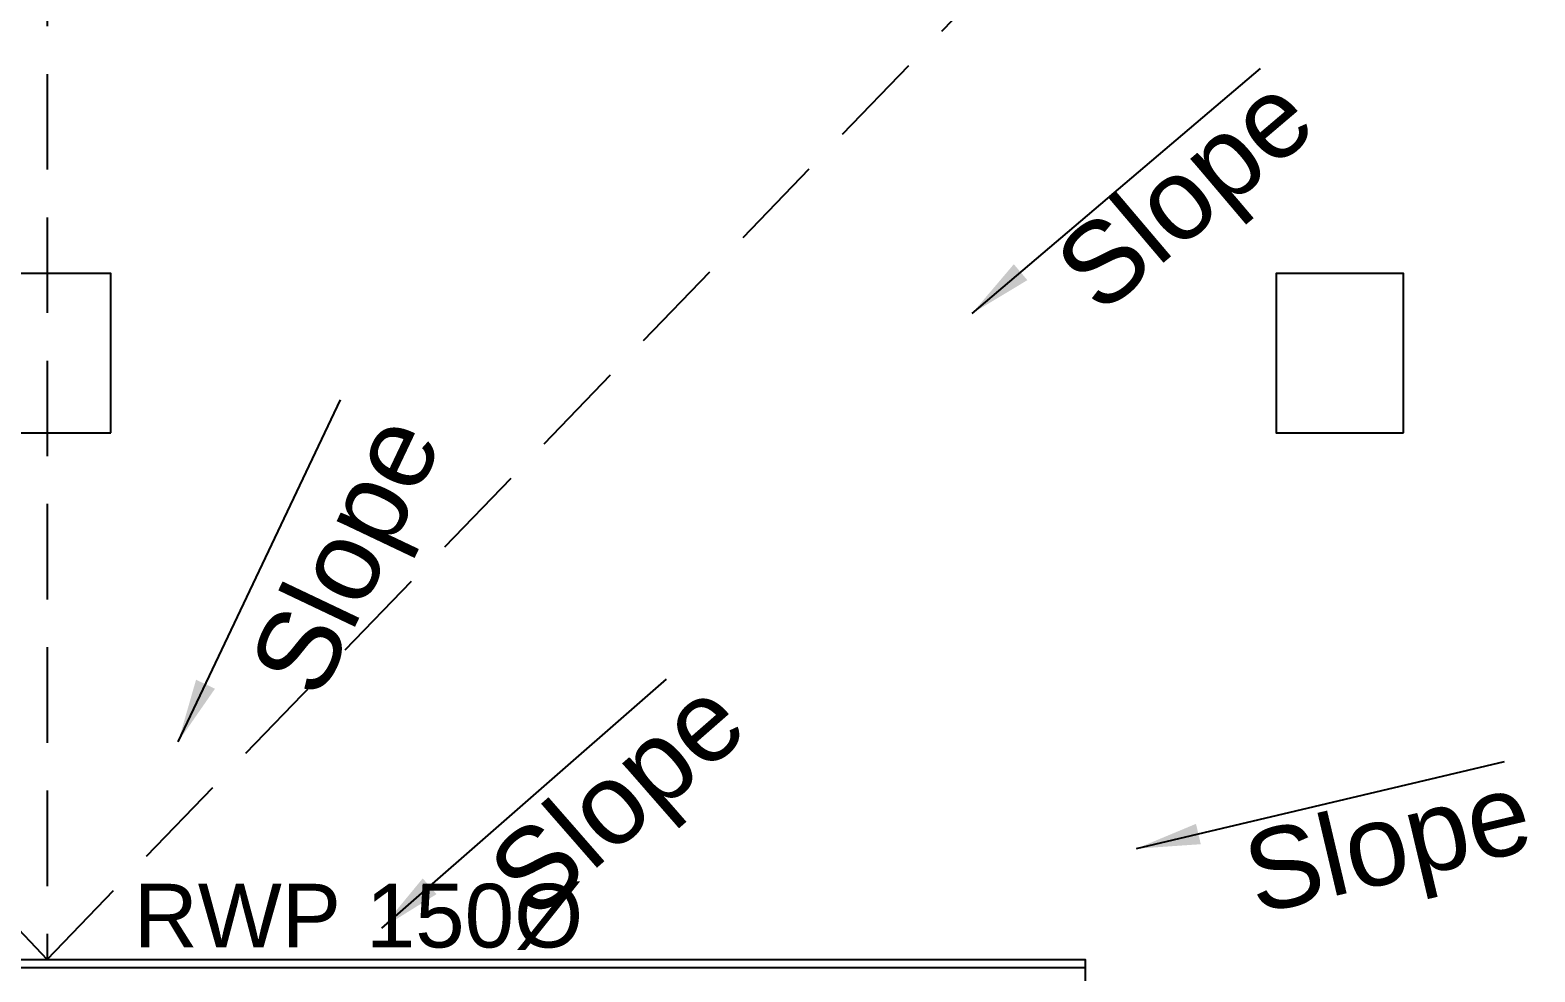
# Model space of a CAD drawing. Extents: x 7897917 to 8423973, y -6487334 to -6173396.
# Drawn here: x 8247464 to 8254558, y -6398130 to -6393694 of the extents above; entities that cross this region are included whole.
import ezdxf

# ---------------------------------------------------------------- set-up
doc = ezdxf.new("R2010")
doc.units = 0
doc.header["$LTSCALE"] = 600
doc.header["$MEASUREMENT"] = 0
doc.linetypes.add('HIDDEN', pattern=[0.375, 0.25, -0.125])
for name, color, linetype in [('A-text', 7, 'CONTINUOUS'), ('LA-column', 3, 'CONTINUOUS'), ('LINE', 8, 'CONTINUOUS'), ('RAINWATER PIPE', 53, 'CONTINUOUS'), ('Ridge', 53, 'CONTINUOUS'), ('S-Col-Hatch', 30, 'CONTINUOUS'), ('Valley', 7, 'CONTINUOUS')]:
    doc.layers.add(name, color=color, linetype=linetype)
doc.styles.add('ARIAL', font='arial.ttf')
doc.styles.add('ROMANS', font='romans.shx')
doc.dimstyles.new('MM', dxfattribs={"dimscale": 0, "dimtxt": 200, "dimasz": 150, "dimexe": 40, "dimexo": 50, "dimgap": 50, "dimtad": 1, "dimdec": 0, "dimzin": 0, "dimdsep": 46, "dimtxsty": 'ROMANS', "dimblk": 'OBLIQUE', "dimcen": 0.09, "dimdle": 40, "dimclrd": 5, "dimclre": 5, "dimclrt": 6, "dimadec": 0, "dimazin": 0, "dimtfac": 1, "dimtdec": 0, "dimtofl": 0, "dimtmove": 0, "dimatfit": 3, "dimfxl": 1, "dimfrac": 2, "dimtolj": 1, "dimtzin": 0, "dimarcsym": 0})

# ---------------------------------------------------------------- blocks, each defined once
blk = doc.blocks.new('A$C2D12074D')
at = {"layer": 'S-Col-Hatch', "color": 8, "linetype": 'Continuous'}
blk.add_line((-18048.1, -37.6, -17.3), (0, -37.6, -17.3), dxfattribs=at)
at = {"layer": 'S-Col-Hatch', "linetype": 'Continuous'}
blk.add_lwpolyline([(-18048.1, 0), (0, 0), (0, -8590.2), (-18048.1, -8590.2)], close=True, dxfattribs=at)

msp = doc.modelspace()

# ---------------------------------------------------------------- linework, layer by layer
at = {"layer": 'LA-column', "color": 8, "elevation": 10.415}
for points in [[(8247844.299, -6395590.849), (8247844.299, -6394840.849), (8247244.299, -6394840.849), (8247244.299, -6395590.849)], [(8253938.3, -6395590.846), (8253938.3, -6394840.846), (8253338.3, -6394840.846), (8253338.3, -6395590.846)]]:
    msp.add_lwpolyline(points, close=True, dxfattribs=at)
at = {"layer": 'Ridge', "linetype": 'HIDDEN', "ltscale": 3}
msp.add_line((8247544.209, -6385125.721, 2.894), (8247544.209, -6398070.763, 2.894), dxfattribs=at)
at = {"layer": 'Valley', "linetype": 'HIDDEN', "ltscale": 3, "elevation": 2.894}
msp.add_lwpolyline([(8235289.708, -6385125.739), (8247544.209, -6398070.78), (8260032.21, -6385125.697)], dxfattribs=at)

# ---------------------------------------------------------------- block references
at = {"layer": 'LINE'}
msp.add_blockref('A$C2D12074D', (8252437.848, -6398070.78, 3.192), dxfattribs=at)

# ---------------------------------------------------------------- texts
at = {"layer": 'A-text', "color": 0, "lineweight": 15, "style": 'ARIAL'}
for rotation, p in [(40.3198012, (8252509.533, -6395041.764, 2.894)), (64.5950126, (8248828.628, -6396856.539, 2.894)), (41.1678444, (8249842.834, -6397895.817, 2.894)), (13.2881488, (8253245.163, -6397859.85, 2.894))]:
    msp.add_text('Slope', height=380.16, rotation=rotation, dxfattribs=at).set_placement(p)
at = {"layer": 'RAINWATER PIPE', "color": 6, "style": 'ARIAL'}
msp.add_text('RWP 150%%C', height=300, dxfattribs=at).set_placement((8247952.389, -6398014.702, 5.635))

# ---------------------------------------------------------------- leaders
at = {"layer": 'A-text', "color": 0, "lineweight": 15}
for points in [[(8251904.477, -6395028.038, 2.894), (8253263.724, -6393874.505, 2.894)], [(8248162.433, -6397045.747, 2.894), (8248927.257, -6395435.394, 2.894)], [(8249121.645, -6397923.832, 2.894), (8250463.671, -6396750.307, 2.894)], [(8252679.335, -6397549.213, 2.894), (8254414.353, -6397139.451, 2.894)]]:
    msp.add_leader(points, dimstyle='MM', override={"dimscale": 1, "dimasz": 300, "dimtad": 0}, dxfattribs=at)

doc.saveas('drawing.dxf')
